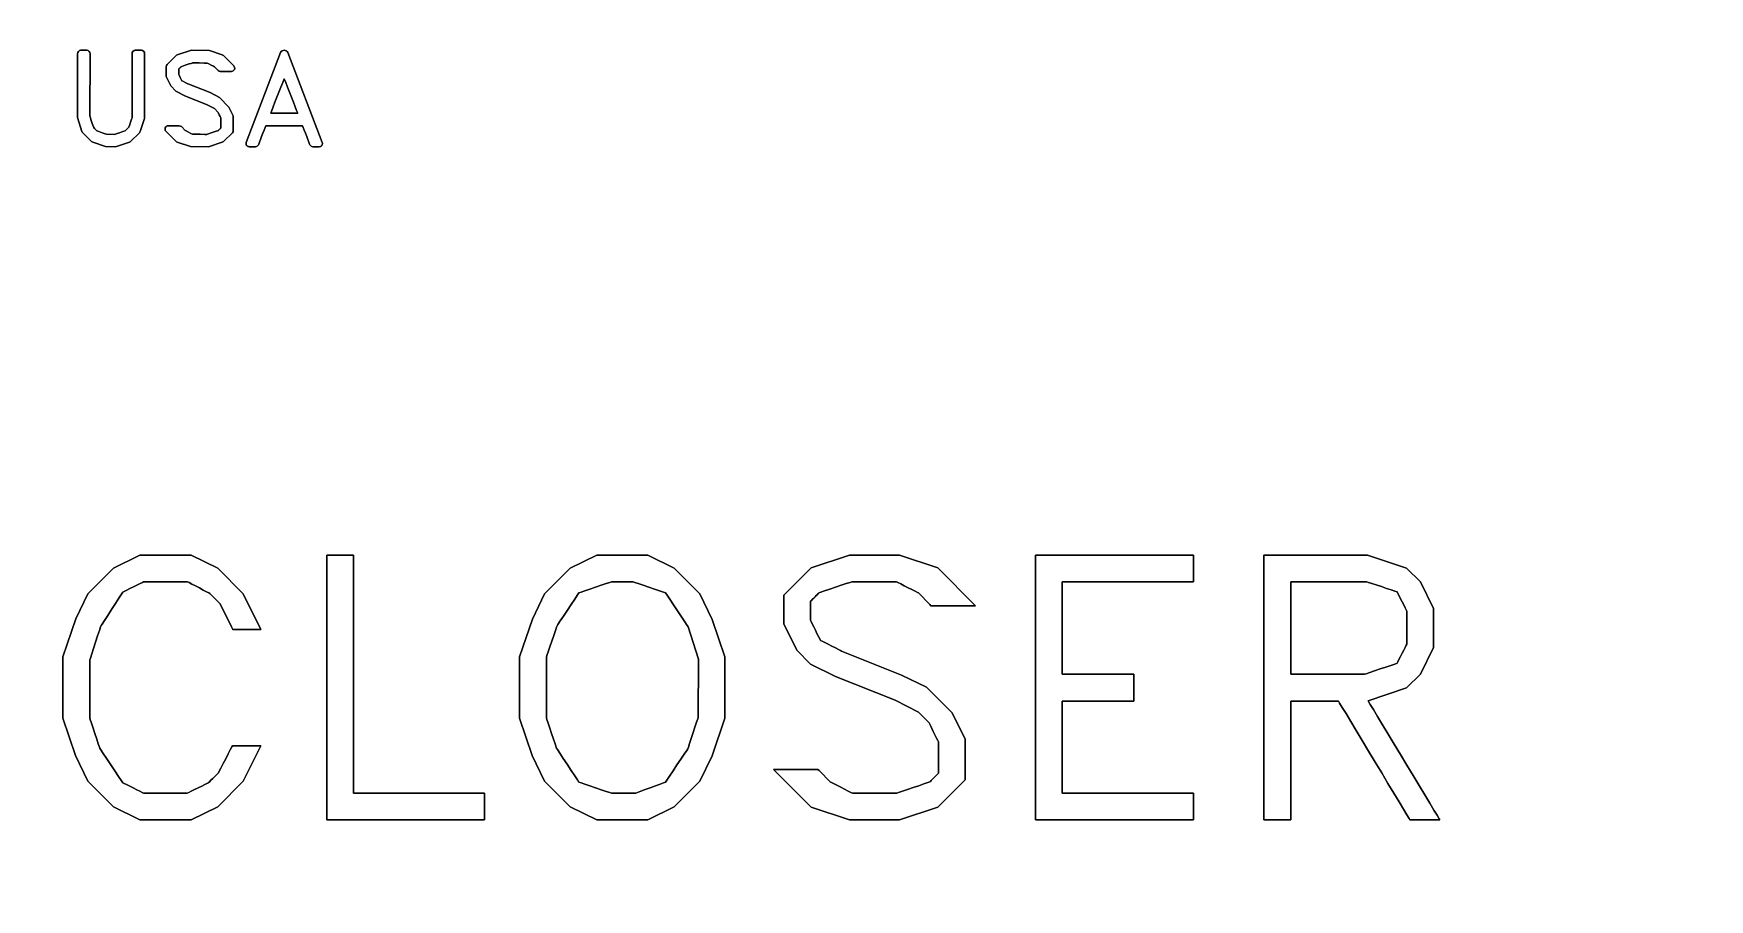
# Model space of a CAD drawing. Extents: x 5.5 to 12.5, y 5.1 to 18.5.
# Drawn here: x 8.767 to 10.56, y 16.7 to 17.626 of the extents above; entities that cross this region are included whole.
import ezdxf

# ---------------------------------------------------------------- set-up
doc = ezdxf.new("R2010")
doc.units = 0
doc.header["$MEASUREMENT"] = 0
doc.layers.get('0').update_dxf_attribs({"linetype": 'CONTINUOUS'})

msp = doc.modelspace()

# ---------------------------------------------------------------- linework, layer by layer
at = {"color": 7}
for points in [[(9.2869, 16.9593), (9.3007, 16.9995), (9.3136, 17.0267), (9.3412, 17.0541), (9.3695, 17.068), (9.4229, 17.068), (9.4242, 17.068), (9.4525, 17.0541), (9.4797, 17.0267), (9.4931, 16.999), (9.5066, 16.9593), (9.5066, 16.8934), (9.4931, 16.8531), (9.48, 16.826), (9.4525, 16.7986), (9.4242, 16.7847), (9.3695, 16.7847), (9.3412, 16.7986), (9.3136, 16.826), (9.3004, 16.8536), (9.2869, 16.8934)], [(9.3136, 16.826), (9.3412, 16.7986), (9.3695, 16.7847), (9.4242, 16.7847), (9.4525, 16.7986), (9.48, 16.826), (9.4931, 16.8531), (9.5066, 16.8934), (9.5066, 16.9593), (9.4931, 16.999), (9.4797, 17.0267), (9.4525, 17.0541), (9.4242, 17.068), (9.4229, 17.068), (9.3695, 17.068), (9.3412, 17.0541), (9.3136, 17.0267), (9.3007, 16.9995), (9.2869, 16.9593), (9.2869, 16.8934), (9.3004, 16.8536)]]:
    msp.add_lwpolyline(points, close=True, dxfattribs=at)
for points, knots in [([(12.1297, 18.4983), (12.1297, 18.4983), (5.8796, 18.4983), (5.8796, 18.4983), (5.6701, 18.4983), (5.4996, 18.3279), (5.4996, 18.1183), (5.4996, 18.1183), (5.4996, 5.8684), (5.4996, 5.8684), (5.4996, 5.6589), (5.6701, 5.4884), (5.8796, 5.4884), (5.8796, 5.4884), (12.1297, 5.4884), (12.1297, 5.4884), (12.3391, 5.4884), (12.5097, 5.6589), (12.5097, 5.8684), (12.5097, 5.8684), (12.5097, 18.1183), (12.5097, 18.1183), (12.5097, 18.3279), (12.3391, 18.4983), (12.1297, 18.4983)], [0, 0, 0, 0, 1, 1, 1, 2, 2, 2, 3, 3, 3, 4, 4, 4, 5, 5, 5, 6, 6, 6, 7, 7, 7, 8, 8, 8, 8]), ([(12.1297, 18.4883), (12.1297, 18.4883), (5.8796, 18.4883), (5.8796, 18.4883), (5.6756, 18.4883), (5.5096, 18.3224), (5.5096, 18.1183), (5.5096, 18.1183), (5.5096, 5.8684), (5.5096, 5.8684), (5.5096, 5.6644), (5.6756, 5.4984), (5.8796, 5.4984), (5.8796, 5.4984), (12.1297, 5.4984), (12.1297, 5.4984), (12.1724, 5.4984), (12.213, 5.5056), (12.2513, 5.519), (12.2513, 5.519), (12.2489, 5.519), (12.2489, 5.519), (12.2489, 5.519), (12.2382, 5.5232), (12.2382, 5.5232), (12.2382, 5.5232), (12.2341, 5.5273), (12.2341, 5.5273), (12.2341, 5.5273), (12.231, 5.5332), (12.231, 5.5332), (12.2313, 5.5325), (12.2323, 5.5325), (12.233, 5.5321), (12.2327, 5.5328), (12.2323, 5.5339), (12.2323, 5.5339), (12.232, 5.5345), (12.2316, 5.5352), (12.2316, 5.5359), (12.2316, 5.537), (12.2323, 5.538), (12.2334, 5.5383), (12.2351, 5.539), (12.2365, 5.5383), (12.2372, 5.5363), (12.2372, 5.5363), (12.2378, 5.5356), (12.2382, 5.5349), (12.2382, 5.5352), (12.2389, 5.5356), (12.2389, 5.5359), (12.2389, 5.5363), (12.2389, 5.5366), (12.2385, 5.537), (12.2385, 5.537), (12.2406, 5.5321), (12.2406, 5.5321), (12.2406, 5.5321), (12.2423, 5.5304), (12.2434, 5.5297), (12.2444, 5.5294), (12.2502, 5.5273), (12.2502, 5.5273), (12.2502, 5.5273), (12.2578, 5.527), (12.2578, 5.527), (12.2578, 5.527), (12.2647, 5.5294), (12.2661, 5.5297), (12.2668, 5.5304), (12.2699, 5.5335), (12.2706, 5.5342), (12.2709, 5.5356), (12.273, 5.5414), (12.273, 5.5414), (12.273, 5.5414), (12.2733, 5.5463), (12.2733, 5.5463), (12.2733, 5.5463), (12.2709, 5.5528), (12.2706, 5.5542), (12.2699, 5.5549), (12.2668, 5.558), (12.2657, 5.559), (12.2647, 5.5594), (12.2589, 5.5614), (12.2589, 5.5614), (12.2589, 5.5614), (12.2513, 5.5614), (12.2513, 5.5614), (12.2513, 5.5614), (12.2444, 5.5594), (12.243, 5.559), (12.2423, 5.558), (12.2396, 5.5552), (12.2396, 5.5552), (12.2385, 5.5542), (12.2368, 5.5538), (12.2354, 5.5545), (12.2341, 5.5552), (12.2334, 5.5566), (12.2334, 5.558), (12.2334, 5.558), (12.2368, 5.5879), (12.2368, 5.5879), (12.2368, 5.5897), (12.2385, 5.591), (12.2403, 5.591), (12.2403, 5.591), (12.2713, 5.591), (12.2713, 5.591), (12.2733, 5.591), (12.2747, 5.589), (12.2747, 5.5869), (12.2747, 5.5848), (12.2733, 5.5828), (12.2713, 5.5828), (12.2713, 5.5828), (12.2496, 5.5828), (12.2447, 5.5828), (12.244, 5.5793), (12.2437, 5.5735), (12.243, 5.5676), (12.2461, 5.5687), (12.2499, 5.5697), (12.2499, 5.5697), (12.2499, 5.5697), (12.2602, 5.5697), (12.2602, 5.5697), (12.2602, 5.5697), (12.2695, 5.5666), (12.2695, 5.5666), (12.2702, 5.5662), (12.2706, 5.5659), (12.2709, 5.5656), (12.2709, 5.5656), (12.2775, 5.5594), (12.2775, 5.5594), (12.2778, 5.559), (12.2781, 5.5583), (12.2781, 5.558), (12.2781, 5.558), (12.2816, 5.5473), (12.2816, 5.5473), (12.2816, 5.5473), (12.2812, 5.5401), (12.2812, 5.5401), (12.2812, 5.5401), (12.2781, 5.5308), (12.2781, 5.5308), (12.2781, 5.5301), (12.2778, 5.5297), (12.2775, 5.5294), (12.2775, 5.5294), (12.2771, 5.529), (12.2771, 5.529), (12.408, 5.5862), (12.4997, 5.7168), (12.4997, 5.8684), (12.4997, 5.8684), (12.4997, 18.1183), (12.4997, 18.1183), (12.4997, 18.3224), (12.3336, 18.4883), (12.1297, 18.4883)], [0, 0, 0, 0, 1, 1, 1, 2, 2, 2, 3, 3, 3, 4, 4, 4, 5, 5, 5, 6, 6, 6, 7, 7, 7, 8, 8, 8, 9, 9, 9, 10, 10, 10, 11, 11, 11, 12, 12, 12, 13, 13, 13, 14, 14, 14, 15, 15, 15, 16, 16, 16, 17, 17, 17, 18, 18, 18, 19, 19, 19, 20, 20, 20, 21, 21, 21, 22, 22, 22, 23, 23, 23, 24, 24, 24, 25, 25, 25, 26, 26, 26, 27, 27, 27, 28, 28, 28, 29, 29, 29, 30, 30, 30, 31, 31, 31, 32, 32, 32, 33, 33, 33, 34, 34, 34, 35, 35, 35, 36, 36, 36, 37, 37, 37, 38, 38, 38, 39, 39, 39, 40, 40, 40, 41, 41, 41, 42, 42, 42, 43, 43, 43, 44, 44, 44, 45, 45, 45, 46, 46, 46, 47, 47, 47, 48, 48, 48, 49, 49, 49, 50, 50, 50, 51, 51, 51, 52, 52, 52, 53, 53, 53, 54, 54, 54, 55, 55, 55, 55]), ([(12.4997, 5.8684), (12.4997, 5.7168), (12.408, 5.5862), (12.2771, 5.529), (12.2771, 5.529), (12.2775, 5.5294), (12.2775, 5.5294), (12.2778, 5.5297), (12.2781, 5.5301), (12.2781, 5.5308), (12.2781, 5.5308), (12.2812, 5.5401), (12.2812, 5.5401), (12.2812, 5.5401), (12.2816, 5.5473), (12.2816, 5.5473), (12.2816, 5.5473), (12.2781, 5.558), (12.2781, 5.558), (12.2781, 5.5583), (12.2778, 5.559), (12.2775, 5.5594), (12.2775, 5.5594), (12.2709, 5.5656), (12.2709, 5.5656), (12.2706, 5.5659), (12.2702, 5.5662), (12.2695, 5.5666), (12.2695, 5.5666), (12.2602, 5.5697), (12.2602, 5.5697), (12.2602, 5.5697), (12.2499, 5.5697), (12.2499, 5.5697), (12.2499, 5.5697), (12.2461, 5.5687), (12.243, 5.5676), (12.2437, 5.5735), (12.244, 5.5793), (12.2447, 5.5828), (12.2496, 5.5828), (12.2713, 5.5828), (12.2713, 5.5828), (12.2733, 5.5828), (12.2747, 5.5848), (12.2747, 5.5869), (12.2747, 5.589), (12.2733, 5.591), (12.2713, 5.591), (12.2713, 5.591), (12.2403, 5.591), (12.2403, 5.591), (12.2385, 5.591), (12.2368, 5.5897), (12.2368, 5.5879), (12.2368, 5.5879), (12.2334, 5.558), (12.2334, 5.558), (12.2334, 5.5566), (12.2341, 5.5552), (12.2354, 5.5545), (12.2368, 5.5538), (12.2385, 5.5542), (12.2396, 5.5552), (12.2396, 5.5552), (12.2423, 5.558), (12.243, 5.559), (12.2444, 5.5594), (12.2513, 5.5614), (12.2513, 5.5614), (12.2513, 5.5614), (12.2589, 5.5614), (12.2589, 5.5614), (12.2589, 5.5614), (12.2647, 5.5594), (12.2657, 5.559), (12.2668, 5.558), (12.2699, 5.5549), (12.2706, 5.5542), (12.2709, 5.5528), (12.2733, 5.5463), (12.2733, 5.5463), (12.2733, 5.5463), (12.273, 5.5414), (12.273, 5.5414), (12.273, 5.5414), (12.2709, 5.5356), (12.2706, 5.5342), (12.2699, 5.5335), (12.2668, 5.5304), (12.2661, 5.5297), (12.2647, 5.5294), (12.2578, 5.527), (12.2578, 5.527), (12.2578, 5.527), (12.2502, 5.5273), (12.2502, 5.5273), (12.2502, 5.5273), (12.2444, 5.5294), (12.2434, 5.5297), (12.2423, 5.5304), (12.2406, 5.5321), (12.2406, 5.5321), (12.2406, 5.5321), (12.2385, 5.537), (12.2385, 5.537), (12.2389, 5.5366), (12.2389, 5.5363), (12.2389, 5.5359), (12.2389, 5.5356), (12.2382, 5.5352), (12.2382, 5.5349), (12.2378, 5.5356), (12.2372, 5.5363), (12.2372, 5.5363), (12.2365, 5.5383), (12.2351, 5.539), (12.2334, 5.5383), (12.2323, 5.538), (12.2316, 5.537), (12.2316, 5.5359), (12.2316, 5.5352), (12.232, 5.5345), (12.2323, 5.5339), (12.2323, 5.5339), (12.2327, 5.5328), (12.233, 5.5321), (12.2323, 5.5325), (12.2313, 5.5325), (12.231, 5.5332), (12.231, 5.5332), (12.2341, 5.5273), (12.2341, 5.5273), (12.2341, 5.5273), (12.2382, 5.5232), (12.2382, 5.5232), (12.2382, 5.5232), (12.2489, 5.519), (12.2489, 5.519), (12.2489, 5.519), (12.2513, 5.519), (12.2513, 5.519), (12.213, 5.5056), (12.1724, 5.4984), (12.1297, 5.4984), (12.1297, 5.4984), (5.8796, 5.4984), (5.8796, 5.4984), (5.6756, 5.4984), (5.5096, 5.6644), (5.5096, 5.8684), (5.5096, 5.8684), (5.5096, 18.1183), (5.5096, 18.1183), (5.5096, 18.3224), (5.6756, 18.4883), (5.8796, 18.4883), (5.8796, 18.4883), (12.1297, 18.4883), (12.1297, 18.4883), (12.3336, 18.4883), (12.4997, 18.3224), (12.4997, 18.1183), (12.4997, 18.1183), (12.4997, 5.8684), (12.4997, 5.8684)], [0, 0, 0, 0, 1, 1, 1, 2, 2, 2, 3, 3, 3, 4, 4, 4, 5, 5, 5, 6, 6, 6, 7, 7, 7, 8, 8, 8, 9, 9, 9, 10, 10, 10, 11, 11, 11, 12, 12, 12, 13, 13, 13, 14, 14, 14, 15, 15, 15, 16, 16, 16, 17, 17, 17, 18, 18, 18, 19, 19, 19, 20, 20, 20, 21, 21, 21, 22, 22, 22, 23, 23, 23, 24, 24, 24, 25, 25, 25, 26, 26, 26, 27, 27, 27, 28, 28, 28, 29, 29, 29, 30, 30, 30, 31, 31, 31, 32, 32, 32, 33, 33, 33, 34, 34, 34, 35, 35, 35, 36, 36, 36, 37, 37, 37, 38, 38, 38, 39, 39, 39, 40, 40, 40, 41, 41, 41, 42, 42, 42, 43, 43, 43, 44, 44, 44, 45, 45, 45, 46, 46, 46, 47, 47, 47, 48, 48, 48, 49, 49, 49, 50, 50, 50, 51, 51, 51, 52, 52, 52, 53, 53, 53, 54, 54, 54, 55, 55, 55, 55]), ([(8.8141, 17.6044), (8.8141, 17.6063), (8.8157, 17.6081), (8.8175, 17.6081), (8.8175, 17.6081), (8.8241, 17.6081), (8.8241, 17.6081), (8.826, 17.6081), (8.8277, 17.6063), (8.8277, 17.6044), (8.8277, 17.6044), (8.8274, 17.5376), (8.8274, 17.5376), (8.8274, 17.5376), (8.831, 17.5268), (8.8315, 17.5254), (8.8322, 17.5245), (8.8341, 17.5226), (8.8349, 17.5219), (8.8363, 17.5214), (8.8451, 17.5183), (8.8451, 17.5183), (8.8451, 17.5183), (8.8539, 17.5181), (8.8539, 17.5181), (8.8539, 17.5181), (8.8637, 17.5214), (8.8651, 17.5219), (8.866, 17.5228), (8.868, 17.5249), (8.8689, 17.5257), (8.8692, 17.5269), (8.8725, 17.5359), (8.8725, 17.5359), (8.8725, 17.5359), (8.8725, 17.6044), (8.8725, 17.6044), (8.8725, 17.6063), (8.874, 17.6081), (8.8759, 17.6081), (8.8759, 17.6081), (8.8825, 17.6081), (8.8825, 17.6081), (8.8844, 17.6081), (8.8859, 17.6063), (8.8859, 17.6044), (8.8859, 17.6044), (8.8859, 17.5361), (8.8859, 17.5361), (8.8859, 17.5357), (8.8859, 17.5354), (8.8858, 17.535), (8.8858, 17.535), (8.8811, 17.5212), (8.8811, 17.5212), (8.8809, 17.5207), (8.8806, 17.5202), (8.8803, 17.5199), (8.8803, 17.5199), (8.8709, 17.5106), (8.8709, 17.5106), (8.8706, 17.51), (8.8701, 17.5099), (8.8696, 17.5097), (8.8696, 17.5097), (8.8546, 17.5049), (8.8546, 17.5049), (8.8546, 17.5049), (8.8442, 17.505), (8.8442, 17.505), (8.8442, 17.505), (8.8305, 17.5097), (8.8305, 17.5097), (8.83, 17.5099), (8.8294, 17.51), (8.8291, 17.5106), (8.8291, 17.5106), (8.8198, 17.5199), (8.8198, 17.5199), (8.8193, 17.5202), (8.8191, 17.5207), (8.8189, 17.5212), (8.8189, 17.5212), (8.8141, 17.5361), (8.8141, 17.5361), (8.8141, 17.5361), (8.8141, 17.6044), (8.8141, 17.6044)], [0, 0, 0, 0, 1, 1, 1, 2, 2, 2, 3, 3, 3, 4, 4, 4, 5, 5, 5, 6, 6, 6, 7, 7, 7, 8, 8, 8, 9, 9, 9, 10, 10, 10, 11, 11, 11, 12, 12, 12, 13, 13, 13, 14, 14, 14, 15, 15, 15, 16, 16, 16, 17, 17, 17, 18, 18, 18, 19, 19, 19, 20, 20, 20, 21, 21, 21, 22, 22, 22, 23, 23, 23, 24, 24, 24, 25, 25, 25, 26, 26, 26, 27, 27, 27, 28, 28, 28, 29, 29, 29, 29]), ([(8.8198, 17.5199), (8.8198, 17.5199), (8.8291, 17.5106), (8.8291, 17.5106), (8.8294, 17.51), (8.83, 17.5099), (8.8305, 17.5097), (8.8305, 17.5097), (8.8442, 17.505), (8.8442, 17.505), (8.8442, 17.505), (8.8546, 17.5049), (8.8546, 17.5049), (8.8546, 17.5049), (8.8696, 17.5097), (8.8696, 17.5097), (8.8701, 17.5099), (8.8706, 17.51), (8.8709, 17.5106), (8.8709, 17.5106), (8.8803, 17.5199), (8.8803, 17.5199), (8.8806, 17.5202), (8.8809, 17.5207), (8.8811, 17.5212), (8.8811, 17.5212), (8.8858, 17.535), (8.8858, 17.535), (8.8859, 17.5354), (8.8859, 17.5357), (8.8859, 17.5361), (8.8859, 17.5361), (8.8859, 17.6044), (8.8859, 17.6044), (8.8859, 17.6063), (8.8844, 17.6081), (8.8825, 17.6081), (8.8825, 17.6081), (8.8759, 17.6081), (8.8759, 17.6081), (8.874, 17.6081), (8.8725, 17.6063), (8.8725, 17.6044), (8.8725, 17.6044), (8.8725, 17.5359), (8.8725, 17.5359), (8.8725, 17.5359), (8.8692, 17.5269), (8.8689, 17.5257), (8.868, 17.5249), (8.866, 17.5228), (8.8651, 17.5219), (8.8637, 17.5214), (8.8539, 17.5181), (8.8539, 17.5181), (8.8539, 17.5181), (8.8451, 17.5183), (8.8451, 17.5183), (8.8451, 17.5183), (8.8363, 17.5214), (8.8349, 17.5219), (8.8341, 17.5226), (8.8322, 17.5245), (8.8315, 17.5254), (8.831, 17.5268), (8.8274, 17.5376), (8.8274, 17.5376), (8.8274, 17.5376), (8.8277, 17.6044), (8.8277, 17.6044), (8.8277, 17.6063), (8.826, 17.6081), (8.8241, 17.6081), (8.8241, 17.6081), (8.8175, 17.6081), (8.8175, 17.6081), (8.8157, 17.6081), (8.8141, 17.6063), (8.8141, 17.6044), (8.8141, 17.6044), (8.8141, 17.5361), (8.8141, 17.5361), (8.8141, 17.5361), (8.8189, 17.5212), (8.8189, 17.5212), (8.8191, 17.5207), (8.8193, 17.5202), (8.8198, 17.5199)], [0, 0, 0, 0, 1, 1, 1, 2, 2, 2, 3, 3, 3, 4, 4, 4, 5, 5, 5, 6, 6, 6, 7, 7, 7, 8, 8, 8, 9, 9, 9, 10, 10, 10, 11, 11, 11, 12, 12, 12, 13, 13, 13, 14, 14, 14, 15, 15, 15, 16, 16, 16, 17, 17, 17, 18, 18, 18, 19, 19, 19, 20, 20, 20, 21, 21, 21, 22, 22, 22, 23, 23, 23, 24, 24, 24, 25, 25, 25, 26, 26, 26, 27, 27, 27, 28, 28, 28, 29, 29, 29, 29]), ([(8.9552, 17.6079), (8.9552, 17.6079), (8.969, 17.6032), (8.969, 17.6032), (8.9695, 17.6031), (8.97, 17.6027), (8.9703, 17.6024), (8.9703, 17.6024), (8.9812, 17.5915), (8.9812, 17.5915), (8.9822, 17.5905), (8.9826, 17.5889), (8.9821, 17.5877), (8.9815, 17.5864), (8.9802, 17.5855), (8.9788, 17.5855), (8.9788, 17.5855), (8.9669, 17.5855), (8.9669, 17.5855), (8.966, 17.5855), (8.9652, 17.5858), (8.9645, 17.5865), (8.9645, 17.5865), (8.9607, 17.5905), (8.9607, 17.5905), (8.9607, 17.5905), (8.954, 17.5939), (8.9528, 17.5944), (8.9512, 17.5944), (8.9373, 17.5946), (8.9373, 17.5946), (8.9373, 17.5946), (8.9262, 17.591), (8.9249, 17.5905), (8.9243, 17.59), (8.9235, 17.5891), (8.9225, 17.5882), (8.9225, 17.5865), (8.9225, 17.5833), (8.9225, 17.5822), (8.923, 17.5812), (8.9252, 17.5769), (8.9259, 17.5755), (8.9274, 17.5746), (8.9331, 17.5719), (8.9331, 17.5719), (8.9331, 17.5719), (8.9559, 17.5628), (8.9559, 17.5628), (8.9559, 17.5628), (8.966, 17.5576), (8.966, 17.5576), (8.966, 17.5576), (8.9759, 17.5474), (8.9759, 17.5474), (8.9759, 17.5474), (8.9805, 17.5381), (8.9805, 17.5381), (8.9807, 17.5376), (8.9808, 17.5371), (8.9808, 17.5366), (8.9808, 17.5366), (8.9808, 17.5224), (8.9808, 17.5224), (8.9808, 17.5214), (8.9805, 17.5205), (8.9798, 17.5199), (8.9798, 17.5199), (8.9703, 17.5106), (8.9703, 17.5106), (8.97, 17.51), (8.9695, 17.5099), (8.969, 17.5097), (8.969, 17.5097), (8.9541, 17.5049), (8.9541, 17.5049), (8.9541, 17.5049), (8.9349, 17.505), (8.9349, 17.505), (8.9349, 17.505), (8.9209, 17.5097), (8.9209, 17.5097), (8.9204, 17.5099), (8.92, 17.51), (8.9195, 17.5106), (8.9195, 17.5106), (8.9087, 17.5214), (8.9087, 17.5214), (8.9076, 17.5224), (8.9075, 17.5238), (8.908, 17.5252), (8.9085, 17.5266), (8.9097, 17.5273), (8.9113, 17.5273), (8.9113, 17.5273), (8.923, 17.5273), (8.923, 17.5273), (8.9238, 17.5273), (8.9247, 17.5269), (8.9254, 17.5264), (8.9254, 17.5264), (8.9293, 17.5223), (8.9293, 17.5223), (8.9293, 17.5223), (8.9359, 17.519), (8.9371, 17.5183), (8.9386, 17.5183), (8.9526, 17.5181), (8.9526, 17.5181), (8.9526, 17.5181), (8.9636, 17.5219), (8.965, 17.5224), (8.9655, 17.523), (8.9664, 17.524), (8.9674, 17.5249), (8.9674, 17.5269), (8.9674, 17.5343), (8.9674, 17.5357), (8.9667, 17.5369), (8.9645, 17.5416), (8.9645, 17.5416), (8.9645, 17.5416), (8.9605, 17.5457), (8.9605, 17.5457), (8.9605, 17.5457), (8.9521, 17.5502), (8.9521, 17.5502), (8.9521, 17.5502), (8.9297, 17.5591), (8.9297, 17.5591), (8.9297, 17.5591), (8.9194, 17.5643), (8.9194, 17.5643), (8.9194, 17.5643), (8.914, 17.57), (8.914, 17.57), (8.914, 17.57), (8.9094, 17.5793), (8.9094, 17.5793), (8.9092, 17.5796), (8.909, 17.5803), (8.909, 17.5808), (8.909, 17.5808), (8.909, 17.5905), (8.909, 17.5905), (8.909, 17.5913), (8.9094, 17.5922), (8.9101, 17.5929), (8.9101, 17.5929), (8.9195, 17.6024), (8.9195, 17.6024), (8.9199, 17.6027), (8.9204, 17.6031), (8.9209, 17.6032), (8.9209, 17.6032), (8.9359, 17.6081), (8.9359, 17.6081), (8.9359, 17.6081), (8.9552, 17.6079), (8.9552, 17.6079)], [0, 0, 0, 0, 1, 1, 1, 2, 2, 2, 3, 3, 3, 4, 4, 4, 5, 5, 5, 6, 6, 6, 7, 7, 7, 8, 8, 8, 9, 9, 9, 10, 10, 10, 11, 11, 11, 12, 12, 12, 13, 13, 13, 14, 14, 14, 15, 15, 15, 16, 16, 16, 17, 17, 17, 18, 18, 18, 19, 19, 19, 20, 20, 20, 21, 21, 21, 22, 22, 22, 23, 23, 23, 24, 24, 24, 25, 25, 25, 26, 26, 26, 27, 27, 27, 28, 28, 28, 29, 29, 29, 30, 30, 30, 31, 31, 31, 32, 32, 32, 33, 33, 33, 34, 34, 34, 35, 35, 35, 36, 36, 36, 37, 37, 37, 38, 38, 38, 39, 39, 39, 40, 40, 40, 41, 41, 41, 42, 42, 42, 43, 43, 43, 44, 44, 44, 45, 45, 45, 46, 46, 46, 47, 47, 47, 48, 48, 48, 49, 49, 49, 50, 50, 50, 51, 51, 51, 52, 52, 52, 53, 53, 53, 53]), ([(8.9195, 17.6024), (8.9195, 17.6024), (8.9101, 17.5929), (8.9101, 17.5929), (8.9094, 17.5922), (8.909, 17.5913), (8.909, 17.5905), (8.909, 17.5905), (8.909, 17.5808), (8.909, 17.5808), (8.909, 17.5803), (8.9092, 17.5796), (8.9094, 17.5793), (8.9094, 17.5793), (8.914, 17.57), (8.914, 17.57), (8.914, 17.57), (8.9194, 17.5643), (8.9194, 17.5643), (8.9194, 17.5643), (8.9297, 17.5591), (8.9297, 17.5591), (8.9297, 17.5591), (8.9521, 17.5502), (8.9521, 17.5502), (8.9521, 17.5502), (8.9605, 17.5457), (8.9605, 17.5457), (8.9605, 17.5457), (8.9645, 17.5416), (8.9645, 17.5416), (8.9645, 17.5416), (8.9667, 17.5369), (8.9674, 17.5357), (8.9674, 17.5343), (8.9674, 17.5269), (8.9674, 17.5249), (8.9664, 17.524), (8.9655, 17.523), (8.965, 17.5224), (8.9636, 17.5219), (8.9526, 17.5181), (8.9526, 17.5181), (8.9526, 17.5181), (8.9386, 17.5183), (8.9371, 17.5183), (8.9359, 17.519), (8.9293, 17.5223), (8.9293, 17.5223), (8.9293, 17.5223), (8.9254, 17.5264), (8.9254, 17.5264), (8.9247, 17.5269), (8.9238, 17.5273), (8.923, 17.5273), (8.923, 17.5273), (8.9113, 17.5273), (8.9113, 17.5273), (8.9097, 17.5273), (8.9085, 17.5266), (8.908, 17.5252), (8.9075, 17.5238), (8.9076, 17.5224), (8.9087, 17.5214), (8.9087, 17.5214), (8.9195, 17.5106), (8.9195, 17.5106), (8.92, 17.51), (8.9204, 17.5099), (8.9209, 17.5097), (8.9209, 17.5097), (8.9349, 17.505), (8.9349, 17.505), (8.9349, 17.505), (8.9541, 17.5049), (8.9541, 17.5049), (8.9541, 17.5049), (8.969, 17.5097), (8.969, 17.5097), (8.9695, 17.5099), (8.97, 17.51), (8.9703, 17.5106), (8.9703, 17.5106), (8.9798, 17.5199), (8.9798, 17.5199), (8.9805, 17.5205), (8.9808, 17.5214), (8.9808, 17.5224), (8.9808, 17.5224), (8.9808, 17.5366), (8.9808, 17.5366), (8.9808, 17.5371), (8.9807, 17.5376), (8.9805, 17.5381), (8.9805, 17.5381), (8.9759, 17.5474), (8.9759, 17.5474), (8.9759, 17.5474), (8.966, 17.5576), (8.966, 17.5576), (8.966, 17.5576), (8.9559, 17.5628), (8.9559, 17.5628), (8.9559, 17.5628), (8.9331, 17.5719), (8.9331, 17.5719), (8.9331, 17.5719), (8.9274, 17.5746), (8.9259, 17.5755), (8.9252, 17.5769), (8.923, 17.5812), (8.9225, 17.5822), (8.9225, 17.5833), (8.9225, 17.5865), (8.9225, 17.5882), (8.9235, 17.5891), (8.9243, 17.59), (8.9249, 17.5905), (8.9262, 17.591), (8.9373, 17.5946), (8.9373, 17.5946), (8.9373, 17.5946), (8.9512, 17.5944), (8.9528, 17.5944), (8.954, 17.5939), (8.9607, 17.5905), (8.9607, 17.5905), (8.9607, 17.5905), (8.9645, 17.5865), (8.9645, 17.5865), (8.9652, 17.5858), (8.966, 17.5855), (8.9669, 17.5855), (8.9669, 17.5855), (8.9788, 17.5855), (8.9788, 17.5855), (8.9802, 17.5855), (8.9815, 17.5864), (8.9821, 17.5877), (8.9826, 17.5889), (8.9822, 17.5905), (8.9812, 17.5915), (8.9812, 17.5915), (8.9703, 17.6024), (8.9703, 17.6024), (8.97, 17.6027), (8.9695, 17.6031), (8.969, 17.6032), (8.969, 17.6032), (8.9552, 17.6079), (8.9552, 17.6079), (8.9552, 17.6079), (8.9359, 17.6081), (8.9359, 17.6081), (8.9359, 17.6081), (8.9209, 17.6032), (8.9209, 17.6032), (8.9204, 17.6031), (8.9199, 17.6027), (8.9195, 17.6024)], [0, 0, 0, 0, 1, 1, 1, 2, 2, 2, 3, 3, 3, 4, 4, 4, 5, 5, 5, 6, 6, 6, 7, 7, 7, 8, 8, 8, 9, 9, 9, 10, 10, 10, 11, 11, 11, 12, 12, 12, 13, 13, 13, 14, 14, 14, 15, 15, 15, 16, 16, 16, 17, 17, 17, 18, 18, 18, 19, 19, 19, 20, 20, 20, 21, 21, 21, 22, 22, 22, 23, 23, 23, 24, 24, 24, 25, 25, 25, 26, 26, 26, 27, 27, 27, 28, 28, 28, 29, 29, 29, 30, 30, 30, 31, 31, 31, 32, 32, 32, 33, 33, 33, 34, 34, 34, 35, 35, 35, 36, 36, 36, 37, 37, 37, 38, 38, 38, 39, 39, 39, 40, 40, 40, 41, 41, 41, 42, 42, 42, 43, 43, 43, 44, 44, 44, 45, 45, 45, 46, 46, 46, 47, 47, 47, 48, 48, 48, 49, 49, 49, 50, 50, 50, 51, 51, 51, 52, 52, 52, 53, 53, 53, 53]), ([(9.0756, 17.5064), (9.0749, 17.5054), (9.0739, 17.5049), (9.0727, 17.5049), (9.0727, 17.5049), (9.0659, 17.5049), (9.0659, 17.5049), (9.0646, 17.5049), (9.0632, 17.5057), (9.0627, 17.5071), (9.0627, 17.5071), (9.0563, 17.5237), (9.0547, 17.5273), (9.0508, 17.5273), (9.0196, 17.5273), (9.0155, 17.5273), (9.0141, 17.5237), (9.0077, 17.5071), (9.0077, 17.5071), (9.0072, 17.5057), (9.0058, 17.5049), (9.0044, 17.5049), (9.0044, 17.5049), (8.9979, 17.5049), (8.9979, 17.5049), (8.9967, 17.5049), (8.9957, 17.5054), (8.995, 17.5064), (8.9943, 17.5073), (8.9943, 17.5085), (8.9946, 17.5095), (8.9946, 17.5095), (9.0313, 17.6058), (9.0313, 17.6058), (9.0318, 17.607), (9.0339, 17.6081), (9.0353, 17.6081), (9.0367, 17.6081), (9.0387, 17.607), (9.0392, 17.6058), (9.0392, 17.6058), (9.0759, 17.5095), (9.0759, 17.5095), (9.0763, 17.5085), (9.0763, 17.5073), (9.0756, 17.5064)], [0, 0, 0, 0, 1, 1, 1, 2, 2, 2, 3, 3, 3, 4, 4, 4, 5, 5, 5, 6, 6, 6, 7, 7, 7, 8, 8, 8, 9, 9, 9, 10, 10, 10, 11, 11, 11, 12, 12, 12, 13, 13, 13, 14, 14, 14, 15, 15, 15, 15]), ([(9.0353, 17.6081), (9.0339, 17.6081), (9.0318, 17.607), (9.0313, 17.6058), (9.0313, 17.6058), (8.9946, 17.5095), (8.9946, 17.5095), (8.9943, 17.5085), (8.9943, 17.5073), (8.995, 17.5064), (8.9957, 17.5054), (8.9967, 17.5049), (8.9979, 17.5049), (8.9979, 17.5049), (9.0044, 17.5049), (9.0044, 17.5049), (9.0058, 17.5049), (9.0072, 17.5057), (9.0077, 17.5071), (9.0077, 17.5071), (9.0141, 17.5237), (9.0155, 17.5273), (9.0196, 17.5273), (9.0508, 17.5273), (9.0547, 17.5273), (9.0563, 17.5237), (9.0627, 17.5071), (9.0627, 17.5071), (9.0632, 17.5057), (9.0646, 17.5049), (9.0659, 17.5049), (9.0659, 17.5049), (9.0727, 17.5049), (9.0727, 17.5049), (9.0739, 17.5049), (9.0749, 17.5054), (9.0756, 17.5064), (9.0763, 17.5073), (9.0763, 17.5085), (9.0759, 17.5095), (9.0759, 17.5095), (9.0392, 17.6058), (9.0392, 17.6058), (9.0387, 17.607), (9.0367, 17.6081), (9.0353, 17.6081)], [0, 0, 0, 0, 1, 1, 1, 2, 2, 2, 3, 3, 3, 4, 4, 4, 5, 5, 5, 6, 6, 6, 7, 7, 7, 8, 8, 8, 9, 9, 9, 10, 10, 10, 11, 11, 11, 12, 12, 12, 13, 13, 13, 14, 14, 14, 15, 15, 15, 15]), ([(9.0208, 17.5407), (9.0274, 17.5407), (9.0432, 17.5407), (9.0497, 17.5407), (9.0473, 17.5471), (9.0392, 17.5676), (9.0353, 17.5777), (9.0313, 17.5676), (9.0232, 17.5471), (9.0208, 17.5407)], [0, 0, 0, 0, 1, 1, 1, 2, 2, 2, 3, 3, 3, 3]), ([(9.0208, 17.5407), (9.0232, 17.5471), (9.0313, 17.5676), (9.0353, 17.5777), (9.0392, 17.5676), (9.0473, 17.5471), (9.0497, 17.5407), (9.0432, 17.5407), (9.0274, 17.5407), (9.0208, 17.5407)], [0, 0, 0, 0, 1, 1, 1, 2, 2, 2, 3, 3, 3, 3]), ([(8.7986, 16.9593), (8.7986, 16.9593), (8.8122, 16.9997), (8.8122, 16.9997), (8.8122, 16.9997), (8.8253, 17.0267), (8.8253, 17.0267), (8.8253, 17.0267), (8.8527, 17.0541), (8.8527, 17.0541), (8.8527, 17.0541), (8.8809, 17.068), (8.8809, 17.068), (8.8809, 17.068), (8.9345, 17.068), (8.9345, 17.068), (8.9345, 17.068), (8.9357, 17.068), (8.9357, 17.068), (8.9357, 17.068), (8.9641, 17.0539), (8.9641, 17.0539), (8.9641, 17.0539), (8.9914, 17.0267), (8.9914, 17.0267), (8.9914, 17.0267), (9.0103, 16.9885), (9.0103, 16.9885), (9.0103, 16.9885), (8.9803, 16.9885), (8.9803, 16.9885), (8.9803, 16.9885), (8.979, 16.9912), (8.979, 16.9912), (8.979, 16.9912), (8.9666, 17.016), (8.9666, 17.016), (8.9666, 17.016), (8.9557, 17.027), (8.9557, 17.027), (8.9557, 17.027), (8.9338, 17.0384), (8.9319, 17.0394), (8.9295, 17.0394), (8.8871, 17.0394), (8.8849, 17.0394), (8.8832, 17.0386), (8.8649, 17.0295), (8.8627, 17.0284), (8.8613, 17.0262), (8.8394, 16.9928), (8.8394, 16.9928), (8.8394, 16.9928), (8.8277, 16.9574), (8.8272, 16.9559), (8.8272, 16.9543), (8.8272, 16.8954), (8.8272, 16.8939), (8.8277, 16.8925), (8.838, 16.8613), (8.838, 16.8613), (8.838, 16.8613), (8.861, 16.8265), (8.8625, 16.8245), (8.8646, 16.8234), (8.883, 16.8143), (8.8847, 16.8133), (8.887, 16.8133), (8.9295, 16.8133), (8.9316, 16.8133), (8.9336, 16.8143), (8.9535, 16.824), (8.9535, 16.824), (8.9535, 16.824), (8.964, 16.8341), (8.965, 16.8351), (8.9657, 16.8365), (8.9798, 16.8641), (8.9798, 16.8641), (8.9798, 16.8641), (9.0103, 16.8641), (9.0103, 16.8641), (9.0103, 16.8641), (8.9914, 16.826), (8.9914, 16.826), (8.9914, 16.826), (8.9641, 16.7986), (8.9641, 16.7986), (8.9641, 16.7986), (8.9357, 16.7847), (8.9357, 16.7847), (8.9357, 16.7847), (8.8809, 16.7847), (8.8809, 16.7847), (8.8809, 16.7847), (8.8527, 16.7986), (8.8527, 16.7986), (8.8527, 16.7986), (8.8253, 16.826), (8.8253, 16.826), (8.8253, 16.826), (8.812, 16.8536), (8.812, 16.8536), (8.812, 16.8536), (8.7986, 16.8934), (8.7986, 16.8934), (8.7986, 16.8934), (8.7986, 16.9593), (8.7986, 16.9593)], [0, 0, 0, 0, 1, 1, 1, 2, 2, 2, 3, 3, 3, 4, 4, 4, 5, 5, 5, 6, 6, 6, 7, 7, 7, 8, 8, 8, 9, 9, 9, 10, 10, 10, 11, 11, 11, 12, 12, 12, 13, 13, 13, 14, 14, 14, 15, 15, 15, 16, 16, 16, 17, 17, 17, 18, 18, 18, 19, 19, 19, 20, 20, 20, 21, 21, 21, 22, 22, 22, 23, 23, 23, 24, 24, 24, 25, 25, 25, 26, 26, 26, 27, 27, 27, 28, 28, 28, 29, 29, 29, 30, 30, 30, 31, 31, 31, 32, 32, 32, 33, 33, 33, 34, 34, 34, 35, 35, 35, 36, 36, 36, 36]), ([(8.8253, 16.826), (8.8253, 16.826), (8.8527, 16.7986), (8.8527, 16.7986), (8.8527, 16.7986), (8.8809, 16.7847), (8.8809, 16.7847), (8.8809, 16.7847), (8.9357, 16.7847), (8.9357, 16.7847), (8.9357, 16.7847), (8.9641, 16.7986), (8.9641, 16.7986), (8.9641, 16.7986), (8.9914, 16.826), (8.9914, 16.826), (8.9914, 16.826), (9.0103, 16.8641), (9.0103, 16.8641), (9.0103, 16.8641), (8.9798, 16.8641), (8.9798, 16.8641), (8.9798, 16.8641), (8.9657, 16.8365), (8.965, 16.8351), (8.964, 16.8341), (8.9535, 16.824), (8.9535, 16.824), (8.9535, 16.824), (8.9336, 16.8143), (8.9316, 16.8133), (8.9295, 16.8133), (8.887, 16.8133), (8.8847, 16.8133), (8.883, 16.8143), (8.8646, 16.8234), (8.8625, 16.8245), (8.861, 16.8265), (8.838, 16.8613), (8.838, 16.8613), (8.838, 16.8613), (8.8277, 16.8925), (8.8272, 16.8939), (8.8272, 16.8954), (8.8272, 16.9543), (8.8272, 16.9559), (8.8277, 16.9574), (8.8394, 16.9928), (8.8394, 16.9928), (8.8394, 16.9928), (8.8613, 17.0262), (8.8627, 17.0284), (8.8649, 17.0295), (8.8832, 17.0386), (8.8849, 17.0394), (8.8871, 17.0394), (8.9295, 17.0394), (8.9319, 17.0394), (8.9338, 17.0384), (8.9557, 17.027), (8.9557, 17.027), (8.9557, 17.027), (8.9666, 17.016), (8.9666, 17.016), (8.9666, 17.016), (8.979, 16.9912), (8.979, 16.9912), (8.979, 16.9912), (8.9803, 16.9885), (8.9803, 16.9885), (8.9803, 16.9885), (9.0103, 16.9885), (9.0103, 16.9885), (9.0103, 16.9885), (8.9914, 17.0267), (8.9914, 17.0267), (8.9914, 17.0267), (8.9641, 17.0539), (8.9641, 17.0539), (8.9641, 17.0539), (8.9357, 17.068), (8.9357, 17.068), (8.9357, 17.068), (8.9345, 17.068), (8.9345, 17.068), (8.9345, 17.068), (8.8809, 17.068), (8.8809, 17.068), (8.8809, 17.068), (8.8527, 17.0541), (8.8527, 17.0541), (8.8527, 17.0541), (8.8253, 17.0267), (8.8253, 17.0267), (8.8253, 17.0267), (8.8122, 16.9997), (8.8122, 16.9997), (8.8122, 16.9997), (8.7986, 16.9593), (8.7986, 16.9593), (8.7986, 16.9593), (8.7986, 16.8934), (8.7986, 16.8934), (8.7986, 16.8934), (8.812, 16.8536), (8.812, 16.8536), (8.812, 16.8536), (8.8253, 16.826), (8.8253, 16.826)], [0, 0, 0, 0, 1, 1, 1, 2, 2, 2, 3, 3, 3, 4, 4, 4, 5, 5, 5, 6, 6, 6, 7, 7, 7, 8, 8, 8, 9, 9, 9, 10, 10, 10, 11, 11, 11, 12, 12, 12, 13, 13, 13, 14, 14, 14, 15, 15, 15, 16, 16, 16, 17, 17, 17, 18, 18, 18, 19, 19, 19, 20, 20, 20, 21, 21, 21, 22, 22, 22, 23, 23, 23, 24, 24, 24, 25, 25, 25, 26, 26, 26, 27, 27, 27, 28, 28, 28, 29, 29, 29, 30, 30, 30, 31, 31, 31, 32, 32, 32, 33, 33, 33, 34, 34, 34, 35, 35, 35, 36, 36, 36, 36]), ([(9.1095, 17.068), (9.1095, 17.068), (9.1095, 16.8229), (9.1095, 16.8133), (9.1188, 16.8133), (9.2496, 16.8133), (9.2496, 16.8133), (9.2496, 16.8133), (9.2496, 16.7847), (9.2496, 16.7847), (9.2496, 16.7847), (9.0809, 16.7847), (9.0809, 16.7847), (9.0809, 16.7847), (9.0809, 17.068), (9.0809, 17.068), (9.0809, 17.068), (9.1045, 17.068), (9.1045, 17.068), (9.1045, 17.068), (9.1095, 17.068), (9.1095, 17.068)], [0, 0, 0, 0, 1, 1, 1, 2, 2, 2, 3, 3, 3, 4, 4, 4, 5, 5, 5, 6, 6, 6, 7, 7, 7, 7]), ([(9.0809, 16.7847), (9.0809, 16.7847), (9.2496, 16.7847), (9.2496, 16.7847), (9.2496, 16.7847), (9.2496, 16.8133), (9.2496, 16.8133), (9.2496, 16.8133), (9.1188, 16.8133), (9.1095, 16.8133), (9.1095, 16.8229), (9.1095, 17.068), (9.1095, 17.068), (9.1095, 17.068), (9.1045, 17.068), (9.1045, 17.068), (9.1045, 17.068), (9.0809, 17.068), (9.0809, 17.068), (9.0809, 17.068), (9.0809, 16.7847), (9.0809, 16.7847)], [0, 0, 0, 0, 1, 1, 1, 2, 2, 2, 3, 3, 3, 4, 4, 4, 5, 5, 5, 6, 6, 6, 7, 7, 7, 7]), ([(9.6061, 16.8388), (9.6061, 16.8388), (9.6075, 16.8374), (9.6075, 16.8374), (9.6075, 16.8374), (9.6196, 16.8252), (9.6196, 16.8252), (9.6196, 16.8252), (9.6409, 16.8143), (9.643, 16.8133), (9.6451, 16.8133), (9.6892, 16.8133), (9.6905, 16.8133), (9.6923, 16.8138), (9.7236, 16.8246), (9.7257, 16.8253), (9.7271, 16.8265), (9.7329, 16.8326), (9.735, 16.8346), (9.735, 16.8381), (9.735, 16.8662), (9.735, 16.8682), (9.7339, 16.8703), (9.725, 16.8885), (9.725, 16.8885), (9.725, 16.8885), (9.7136, 16.8999), (9.7136, 16.8999), (9.7136, 16.8999), (9.6888, 16.9128), (9.6888, 16.9128), (9.6888, 16.9128), (9.6251, 16.9383), (9.6251, 16.9383), (9.6251, 16.9383), (9.5982, 16.9514), (9.5982, 16.9514), (9.5982, 16.9514), (9.5837, 16.9662), (9.5837, 16.9662), (9.5837, 16.9662), (9.5696, 16.9945), (9.5696, 16.9945), (9.5696, 16.9945), (9.5696, 17.0251), (9.5696, 17.0251), (9.5696, 17.0251), (9.5989, 17.0543), (9.5989, 17.0543), (9.5989, 17.0543), (9.6399, 17.068), (9.6399, 17.068), (9.6399, 17.068), (9.6926, 17.068), (9.6926, 17.068), (9.6926, 17.068), (9.6933, 17.068), (9.6933, 17.068), (9.6933, 17.068), (9.7346, 17.0543), (9.7346, 17.0543), (9.7346, 17.0543), (9.7746, 17.0139), (9.7746, 17.0139), (9.7746, 17.0139), (9.7271, 17.0139), (9.7271, 17.0139), (9.7271, 17.0139), (9.7257, 17.0153), (9.7257, 17.0153), (9.7257, 17.0153), (9.7136, 17.0276), (9.7136, 17.0276), (9.7136, 17.0276), (9.6923, 17.0384), (9.6902, 17.0394), (9.6878, 17.0394), (9.644, 17.0394), (9.6423, 17.0394), (9.6409, 17.0389), (9.6092, 17.0284), (9.6072, 17.0277), (9.6061, 17.0264), (9.6003, 17.0207), (9.5982, 17.0186), (9.5982, 17.0153), (9.5982, 17.0002), (9.5982, 16.9983), (9.5992, 16.9964), (9.6075, 16.9793), (9.6089, 16.9767), (9.6116, 16.9754), (9.6313, 16.9654), (9.6313, 16.9654), (9.6313, 16.9654), (9.6954, 16.9397), (9.6954, 16.9397), (9.6954, 16.9397), (9.7222, 16.9268), (9.7222, 16.9268), (9.7222, 16.9268), (9.7498, 16.8992), (9.7498, 16.8992), (9.7498, 16.8992), (9.7636, 16.871), (9.7636, 16.871), (9.7636, 16.871), (9.7636, 16.8276), (9.7636, 16.8276), (9.7636, 16.8276), (9.7343, 16.7985), (9.7343, 16.7985), (9.7343, 16.7985), (9.6933, 16.7847), (9.6933, 16.7847), (9.6933, 16.7847), (9.6399, 16.7847), (9.6399, 16.7847), (9.6399, 16.7847), (9.5989, 16.7985), (9.5989, 16.7985), (9.5989, 16.7985), (9.5586, 16.8388), (9.5586, 16.8388), (9.5586, 16.8388), (9.6061, 16.8388), (9.6061, 16.8388)], [0, 0, 0, 0, 1, 1, 1, 2, 2, 2, 3, 3, 3, 4, 4, 4, 5, 5, 5, 6, 6, 6, 7, 7, 7, 8, 8, 8, 9, 9, 9, 10, 10, 10, 11, 11, 11, 12, 12, 12, 13, 13, 13, 14, 14, 14, 15, 15, 15, 16, 16, 16, 17, 17, 17, 18, 18, 18, 19, 19, 19, 20, 20, 20, 21, 21, 21, 22, 22, 22, 23, 23, 23, 24, 24, 24, 25, 25, 25, 26, 26, 26, 27, 27, 27, 28, 28, 28, 29, 29, 29, 30, 30, 30, 31, 31, 31, 32, 32, 32, 33, 33, 33, 34, 34, 34, 35, 35, 35, 36, 36, 36, 37, 37, 37, 38, 38, 38, 39, 39, 39, 40, 40, 40, 41, 41, 41, 42, 42, 42, 42]), ([(9.6399, 16.7847), (9.6399, 16.7847), (9.6933, 16.7847), (9.6933, 16.7847), (9.6933, 16.7847), (9.7343, 16.7985), (9.7343, 16.7985), (9.7343, 16.7985), (9.7636, 16.8276), (9.7636, 16.8276), (9.7636, 16.8276), (9.7636, 16.871), (9.7636, 16.871), (9.7636, 16.871), (9.7498, 16.8992), (9.7498, 16.8992), (9.7498, 16.8992), (9.7222, 16.9268), (9.7222, 16.9268), (9.7222, 16.9268), (9.6954, 16.9397), (9.6954, 16.9397), (9.6954, 16.9397), (9.6313, 16.9654), (9.6313, 16.9654), (9.6313, 16.9654), (9.6116, 16.9754), (9.6089, 16.9767), (9.6075, 16.9793), (9.5992, 16.9964), (9.5982, 16.9983), (9.5982, 17.0002), (9.5982, 17.0153), (9.5982, 17.0186), (9.6003, 17.0207), (9.6061, 17.0264), (9.6072, 17.0277), (9.6092, 17.0284), (9.6409, 17.0389), (9.6423, 17.0394), (9.644, 17.0394), (9.6878, 17.0394), (9.6902, 17.0394), (9.6923, 17.0384), (9.7136, 17.0276), (9.7136, 17.0276), (9.7136, 17.0276), (9.7257, 17.0153), (9.7257, 17.0153), (9.7257, 17.0153), (9.7271, 17.0139), (9.7271, 17.0139), (9.7271, 17.0139), (9.7746, 17.0139), (9.7746, 17.0139), (9.7746, 17.0139), (9.7346, 17.0543), (9.7346, 17.0543), (9.7346, 17.0543), (9.6933, 17.068), (9.6933, 17.068), (9.6933, 17.068), (9.6926, 17.068), (9.6926, 17.068), (9.6926, 17.068), (9.6399, 17.068), (9.6399, 17.068), (9.6399, 17.068), (9.5989, 17.0543), (9.5989, 17.0543), (9.5989, 17.0543), (9.5696, 17.0251), (9.5696, 17.0251), (9.5696, 17.0251), (9.5696, 16.9945), (9.5696, 16.9945), (9.5696, 16.9945), (9.5837, 16.9662), (9.5837, 16.9662), (9.5837, 16.9662), (9.5982, 16.9514), (9.5982, 16.9514), (9.5982, 16.9514), (9.6251, 16.9383), (9.6251, 16.9383), (9.6251, 16.9383), (9.6888, 16.9128), (9.6888, 16.9128), (9.6888, 16.9128), (9.7136, 16.8999), (9.7136, 16.8999), (9.7136, 16.8999), (9.725, 16.8885), (9.725, 16.8885), (9.725, 16.8885), (9.7339, 16.8703), (9.735, 16.8682), (9.735, 16.8662), (9.735, 16.8381), (9.735, 16.8346), (9.7329, 16.8326), (9.7271, 16.8265), (9.7257, 16.8253), (9.7236, 16.8246), (9.6923, 16.8138), (9.6905, 16.8133), (9.6892, 16.8133), (9.6451, 16.8133), (9.643, 16.8133), (9.6409, 16.8143), (9.6196, 16.8252), (9.6196, 16.8252), (9.6196, 16.8252), (9.6075, 16.8374), (9.6075, 16.8374), (9.6075, 16.8374), (9.6061, 16.8388), (9.6061, 16.8388), (9.6061, 16.8388), (9.5586, 16.8388), (9.5586, 16.8388), (9.5586, 16.8388), (9.5989, 16.7985), (9.5989, 16.7985), (9.5989, 16.7985), (9.6399, 16.7847), (9.6399, 16.7847)], [0, 0, 0, 0, 1, 1, 1, 2, 2, 2, 3, 3, 3, 4, 4, 4, 5, 5, 5, 6, 6, 6, 7, 7, 7, 8, 8, 8, 9, 9, 9, 10, 10, 10, 11, 11, 11, 12, 12, 12, 13, 13, 13, 14, 14, 14, 15, 15, 15, 16, 16, 16, 17, 17, 17, 18, 18, 18, 19, 19, 19, 20, 20, 20, 21, 21, 21, 22, 22, 22, 23, 23, 23, 24, 24, 24, 25, 25, 25, 26, 26, 26, 27, 27, 27, 28, 28, 28, 29, 29, 29, 30, 30, 30, 31, 31, 31, 32, 32, 32, 33, 33, 33, 34, 34, 34, 35, 35, 35, 36, 36, 36, 37, 37, 37, 38, 38, 38, 39, 39, 39, 40, 40, 40, 41, 41, 41, 42, 42, 42, 42]), ([(9.839, 17.068), (9.839, 17.068), (10.0027, 17.068), (10.0027, 17.068), (10.0027, 17.068), (10.0078, 17.068), (10.0078, 17.068), (10.0078, 17.068), (10.0078, 17.0394), (10.0078, 17.0394), (10.0078, 17.0394), (9.8769, 17.0394), (9.8676, 17.0394), (9.8676, 17.0308), (9.8676, 16.9492), (9.8676, 16.9406), (9.8766, 16.9406), (9.9441, 16.9406), (9.9441, 16.9406), (9.9441, 16.9406), (9.9441, 16.9118), (9.9441, 16.9118), (9.9441, 16.9118), (9.8766, 16.9118), (9.8676, 16.9118), (9.8676, 16.9032), (9.8676, 16.8221), (9.8676, 16.8133), (9.8769, 16.8133), (10.0078, 16.8133), (10.0078, 16.8133), (10.0078, 16.8133), (10.0078, 16.7847), (10.0078, 16.7847), (10.0078, 16.7847), (9.839, 16.7847), (9.839, 16.7847), (9.839, 16.7847), (9.839, 17.068), (9.839, 17.068)], [0, 0, 0, 0, 1, 1, 1, 2, 2, 2, 3, 3, 3, 4, 4, 4, 5, 5, 5, 6, 6, 6, 7, 7, 7, 8, 8, 8, 9, 9, 9, 10, 10, 10, 11, 11, 11, 12, 12, 12, 13, 13, 13, 13]), ([(10.0078, 16.8133), (10.0078, 16.8133), (9.8769, 16.8133), (9.8676, 16.8133), (9.8676, 16.8221), (9.8676, 16.9032), (9.8676, 16.9118), (9.8766, 16.9118), (9.9441, 16.9118), (9.9441, 16.9118), (9.9441, 16.9118), (9.9441, 16.9406), (9.9441, 16.9406), (9.9441, 16.9406), (9.8766, 16.9406), (9.8676, 16.9406), (9.8676, 16.9492), (9.8676, 17.0308), (9.8676, 17.0394), (9.8769, 17.0394), (10.0078, 17.0394), (10.0078, 17.0394), (10.0078, 17.0394), (10.0078, 17.068), (10.0078, 17.068), (10.0078, 17.068), (10.0027, 17.068), (10.0027, 17.068), (10.0027, 17.068), (9.839, 17.068), (9.839, 17.068), (9.839, 17.068), (9.839, 16.7847), (9.839, 16.7847), (9.839, 16.7847), (10.0078, 16.7847), (10.0078, 16.7847), (10.0078, 16.7847), (10.0078, 16.8133), (10.0078, 16.8133)], [0, 0, 0, 0, 1, 1, 1, 2, 2, 2, 3, 3, 3, 4, 4, 4, 5, 5, 5, 6, 6, 6, 7, 7, 7, 8, 8, 8, 9, 9, 9, 10, 10, 10, 11, 11, 11, 12, 12, 12, 13, 13, 13, 13]), ([(10.0833, 17.068), (10.0833, 17.068), (10.1935, 17.068), (10.1935, 17.068), (10.1935, 17.068), (10.1942, 17.068), (10.1942, 17.068), (10.1942, 17.068), (10.2356, 17.0541), (10.2356, 17.0541), (10.2356, 17.0541), (10.2507, 17.0394), (10.2507, 17.0394), (10.2507, 17.0394), (10.2648, 17.011), (10.2648, 17.011), (10.2648, 17.011), (10.2648, 16.969), (10.2648, 16.969), (10.2648, 16.969), (10.2507, 16.9406), (10.2507, 16.9406), (10.2507, 16.9406), (10.2356, 16.9259), (10.2356, 16.9259), (10.2356, 16.9259), (10.1949, 16.912), (10.1949, 16.912), (10.2028, 16.8985), (10.2714, 16.7847), (10.2714, 16.7847), (10.2714, 16.7847), (10.2393, 16.7847), (10.2393, 16.7847), (10.2393, 16.7847), (10.166, 16.9072), (10.1629, 16.9118), (10.1584, 16.9118), (10.1198, 16.9118), (10.1119, 16.9118), (10.1119, 16.9027), (10.1119, 16.7847), (10.1119, 16.7847), (10.1119, 16.7847), (10.0833, 16.7847), (10.0833, 16.7847), (10.0833, 16.7847), (10.0833, 17.068), (10.0833, 17.068)], [0, 0, 0, 0, 1, 1, 1, 2, 2, 2, 3, 3, 3, 4, 4, 4, 5, 5, 5, 6, 6, 6, 7, 7, 7, 8, 8, 8, 9, 9, 9, 10, 10, 10, 11, 11, 11, 12, 12, 12, 13, 13, 13, 14, 14, 14, 15, 15, 15, 16, 16, 16, 16]), ([(10.1119, 16.9118), (10.1198, 16.9118), (10.1584, 16.9118), (10.1629, 16.9118), (10.166, 16.9072), (10.2393, 16.7847), (10.2393, 16.7847), (10.2393, 16.7847), (10.2714, 16.7847), (10.2714, 16.7847), (10.2714, 16.7847), (10.2028, 16.8985), (10.1949, 16.912), (10.1949, 16.912), (10.2356, 16.9259), (10.2356, 16.9259), (10.2356, 16.9259), (10.2507, 16.9406), (10.2507, 16.9406), (10.2507, 16.9406), (10.2648, 16.969), (10.2648, 16.969), (10.2648, 16.969), (10.2648, 17.011), (10.2648, 17.011), (10.2648, 17.011), (10.2507, 17.0394), (10.2507, 17.0394), (10.2507, 17.0394), (10.2356, 17.0541), (10.2356, 17.0541), (10.2356, 17.0541), (10.1942, 17.068), (10.1942, 17.068), (10.1942, 17.068), (10.1935, 17.068), (10.1935, 17.068), (10.1935, 17.068), (10.0833, 17.068), (10.0833, 17.068), (10.0833, 17.068), (10.0833, 16.7847), (10.0833, 16.7847), (10.0833, 16.7847), (10.1119, 16.7847), (10.1119, 16.7847), (10.1119, 16.7847), (10.1119, 16.9027), (10.1119, 16.9118)], [0, 0, 0, 0, 1, 1, 1, 2, 2, 2, 3, 3, 3, 4, 4, 4, 5, 5, 5, 6, 6, 6, 7, 7, 7, 8, 8, 8, 9, 9, 9, 10, 10, 10, 11, 11, 11, 12, 12, 12, 13, 13, 13, 14, 14, 14, 15, 15, 15, 16, 16, 16, 16]), ([(9.3271, 16.9924), (9.3271, 16.9924), (9.3162, 16.96), (9.3157, 16.9587), (9.3157, 16.9571), (9.3157, 16.8954), (9.3157, 16.8939), (9.3162, 16.8925), (9.3266, 16.8613), (9.3266, 16.8613), (9.3266, 16.8613), (9.3488, 16.8277), (9.3505, 16.8252), (9.3533, 16.8241), (9.3836, 16.8138), (9.3853, 16.8133), (9.3867, 16.8133), (9.4098, 16.8133), (9.4115, 16.8133), (9.4129, 16.814), (9.4404, 16.8241), (9.4432, 16.8252), (9.4446, 16.8276), (9.4663, 16.8598), (9.467, 16.8608), (9.4673, 16.862), (9.478, 16.8944), (9.478, 16.8944), (9.478, 16.8944), (9.4783, 16.9566), (9.4783, 16.9566), (9.4783, 16.9566), (9.4673, 16.9912), (9.4673, 16.9912), (9.4673, 16.9912), (9.4449, 17.025), (9.4432, 17.0276), (9.4401, 17.0286), (9.4098, 17.0389), (9.4084, 17.0394), (9.407, 17.0394), (9.3867, 17.0394), (9.3853, 17.0394), (9.3836, 17.0389), (9.3533, 17.0286), (9.3505, 17.0276), (9.3488, 17.025), (9.3271, 16.9924), (9.3271, 16.9924)], [0, 0, 0, 0, 1, 1, 1, 2, 2, 2, 3, 3, 3, 4, 4, 4, 5, 5, 5, 6, 6, 6, 7, 7, 7, 8, 8, 8, 9, 9, 9, 10, 10, 10, 11, 11, 11, 12, 12, 12, 13, 13, 13, 14, 14, 14, 15, 15, 15, 16, 16, 16, 16]), ([(9.4084, 17.0394), (9.4098, 17.0389), (9.4401, 17.0286), (9.4432, 17.0276), (9.4449, 17.025), (9.4673, 16.9912), (9.4673, 16.9912), (9.4673, 16.9912), (9.4783, 16.9566), (9.4783, 16.9566), (9.4783, 16.9566), (9.478, 16.8944), (9.478, 16.8944), (9.478, 16.8944), (9.4673, 16.862), (9.467, 16.8608), (9.4663, 16.8598), (9.4446, 16.8276), (9.4432, 16.8252), (9.4404, 16.8241), (9.4129, 16.814), (9.4115, 16.8133), (9.4098, 16.8133), (9.3867, 16.8133), (9.3853, 16.8133), (9.3836, 16.8138), (9.3533, 16.8241), (9.3505, 16.8252), (9.3488, 16.8277), (9.3266, 16.8613), (9.3266, 16.8613), (9.3266, 16.8613), (9.3162, 16.8925), (9.3157, 16.8939), (9.3157, 16.8954), (9.3157, 16.9571), (9.3157, 16.9587), (9.3162, 16.96), (9.3271, 16.9924), (9.3271, 16.9924), (9.3271, 16.9924), (9.3488, 17.025), (9.3505, 17.0276), (9.3533, 17.0286), (9.3836, 17.0389), (9.3853, 17.0394), (9.3867, 17.0394), (9.407, 17.0394), (9.4084, 17.0394)], [0, 0, 0, 0, 1, 1, 1, 2, 2, 2, 3, 3, 3, 4, 4, 4, 5, 5, 5, 6, 6, 6, 7, 7, 7, 8, 8, 8, 9, 9, 9, 10, 10, 10, 11, 11, 11, 12, 12, 12, 13, 13, 13, 14, 14, 14, 15, 15, 15, 16, 16, 16, 16]), ([(10.1935, 17.0394), (10.1921, 17.0394), (10.1208, 17.0394), (10.1119, 17.0394), (10.1119, 17.0308), (10.1119, 16.9492), (10.1119, 16.9406), (10.1208, 16.9406), (10.1894, 16.9406), (10.1908, 16.9406), (10.1925, 16.9409), (10.2221, 16.9512), (10.2256, 16.9523), (10.2269, 16.9552), (10.2352, 16.9711), (10.2362, 16.9728), (10.2362, 16.975), (10.2362, 17.006), (10.2362, 17.0081), (10.2352, 17.01), (10.2273, 17.0257), (10.2256, 17.0286), (10.2221, 17.0298), (10.1952, 17.0389), (10.1935, 17.0394)], [0, 0, 0, 0, 1, 1, 1, 2, 2, 2, 3, 3, 3, 4, 4, 4, 5, 5, 5, 6, 6, 6, 7, 7, 7, 8, 8, 8, 8]), ([(10.2362, 16.9728), (10.2352, 16.9711), (10.2269, 16.9552), (10.2256, 16.9523), (10.2221, 16.9512), (10.1925, 16.9409), (10.1908, 16.9406), (10.1894, 16.9406), (10.1208, 16.9406), (10.1119, 16.9406), (10.1119, 16.9492), (10.1119, 17.0308), (10.1119, 17.0394), (10.1208, 17.0394), (10.1921, 17.0394), (10.1935, 17.0394), (10.1952, 17.0389), (10.2221, 17.0298), (10.2256, 17.0286), (10.2273, 17.0257), (10.2352, 17.01), (10.2362, 17.0081), (10.2362, 17.006), (10.2362, 16.975), (10.2362, 16.9728)], [0, 0, 0, 0, 1, 1, 1, 2, 2, 2, 3, 3, 3, 4, 4, 4, 5, 5, 5, 6, 6, 6, 7, 7, 7, 8, 8, 8, 8])]:
    msp.add_open_spline(points, degree=3, knots=knots, dxfattribs=at)

doc.saveas('drawing.dxf')
